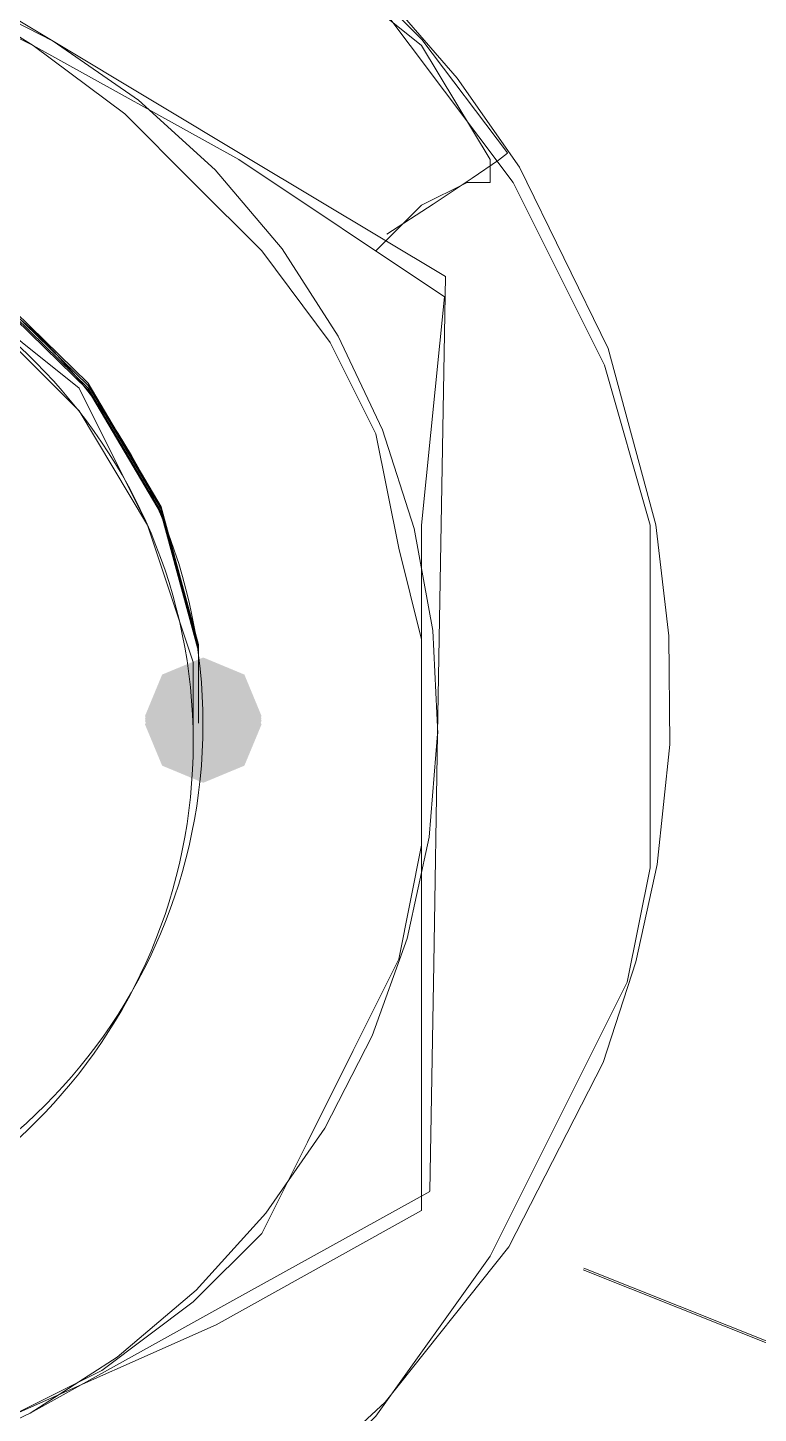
# Model space of a CAD drawing. Header units: millimetres. Extents: x 3 to 592, y 5 to 207.
# Drawn here: x 80.284 to 81.412, y 52.004 to 54.143 of the extents above; entities that cross this region are included whole.
import ezdxf

# ---------------------------------------------------------------- set-up
doc = ezdxf.new("R2010")
doc.units = ezdxf.units.MM

msp = doc.modelspace()

# ---------------------------------------------------------------- hatches: boundary and pattern name
h = msp.add_hatch(color=7)
h.dxf.hatch_style = 2
h.paths.add_polyline_path([(80.644647, 53.080673), (80.618222, 53.01714), (80.554689, 52.990715), (80.491156, 53.01714), (80.464731, 53.080673), (80.491156, 53.144559), (80.554689, 53.170984), (80.618222, 53.144559)])
h = msp.add_hatch(color=7)
h.dxf.hatch_style = 2
h.paths.add_polyline_path([(80.644647, 53.080673), (80.618222, 53.01714), (80.554689, 52.990715), (80.491156, 53.01714), (80.464731, 53.080673), (80.491156, 53.144559), (80.554689, 53.170984), (80.618222, 53.144559)])
h = msp.add_hatch(color=7)
h.dxf.hatch_style = 2
h.paths.add_polyline_path([(80.644647, 53.080673), (80.618222, 53.01714), (80.554689, 52.990715), (80.491156, 53.01714), (80.464731, 53.080673), (80.491156, 53.144559), (80.554689, 53.170984), (80.618222, 53.144559)])
h = msp.add_hatch(color=7)
h.dxf.hatch_style = 2
h.paths.add_polyline_path([(80.644647, 53.080673), (80.618222, 53.01714), (80.554689, 52.990715), (80.491156, 53.01714), (80.464731, 53.080673), (80.491156, 53.144559), (80.554689, 53.170984), (80.618222, 53.144559)])
h = msp.add_hatch(color=7)
h.dxf.hatch_style = 2
h.paths.add_polyline_path([(80.644647, 53.076898), (80.618222, 53.013365), (80.554689, 52.98694), (80.491156, 53.013365), (80.464731, 53.076898), (80.491156, 53.140784), (80.554689, 53.167209), (80.618222, 53.140784)])
h = msp.add_hatch(color=7)
h.dxf.hatch_style = 2
h.paths.add_polyline_path([(80.644647, 53.076898), (80.618222, 53.013365), (80.554689, 52.98694), (80.491156, 53.013365), (80.464731, 53.076898), (80.491156, 53.140784), (80.554689, 53.167209), (80.618222, 53.140784)])
h = msp.add_hatch(color=7)
h.dxf.hatch_style = 2
h.paths.add_polyline_path([(80.644647, 53.076898), (80.618222, 53.013365), (80.554689, 52.98694), (80.491156, 53.013365), (80.464731, 53.076898), (80.491156, 53.140784), (80.554689, 53.167209), (80.618222, 53.140784)])
h = msp.add_hatch(color=7)
h.dxf.hatch_style = 2
h.paths.add_polyline_path([(80.644647, 53.076898), (80.618222, 53.013365), (80.554689, 52.98694), (80.491156, 53.013365), (80.464731, 53.076898), (80.491156, 53.140784), (80.554689, 53.167209), (80.618222, 53.140784)])
h = msp.add_hatch(color=7)
h.dxf.hatch_style = 2
h.paths.add_polyline_path([(80.644647, 53.073124), (80.618222, 53.009591), (80.554689, 52.983165), (80.491156, 53.009591), (80.464731, 53.073124), (80.491156, 53.137009), (80.554689, 53.163435), (80.618222, 53.137009)])
h = msp.add_hatch(color=7)
h.dxf.hatch_style = 2
h.paths.add_polyline_path([(80.644647, 53.073124), (80.618222, 53.009591), (80.554689, 52.983165), (80.491156, 53.009591), (80.464731, 53.073124), (80.491156, 53.137009), (80.554689, 53.163435), (80.618222, 53.137009)])
h = msp.add_hatch(color=7)
h.dxf.hatch_style = 2
h.paths.add_polyline_path([(80.644647, 53.073124), (80.618222, 53.009591), (80.554689, 52.983165), (80.491156, 53.009591), (80.464731, 53.073124), (80.491156, 53.137009), (80.554689, 53.163435), (80.618222, 53.137009)])
h = msp.add_hatch(color=7)
h.dxf.hatch_style = 2
h.paths.add_polyline_path([(80.644647, 53.073124), (80.618222, 53.009591), (80.554689, 52.983165), (80.491156, 53.009591), (80.464731, 53.073124), (80.491156, 53.137009), (80.554689, 53.163435), (80.618222, 53.137009)])
h = msp.add_hatch(color=7)
h.dxf.hatch_style = 2
h.paths.add_polyline_path([(80.644647, 53.067479), (80.618222, 53.003946), (80.554689, 52.977521), (80.491156, 53.003946), (80.464731, 53.067479), (80.491156, 53.133482), (80.554689, 53.159907), (80.618222, 53.133482)])
h = msp.add_hatch(color=7)
h.dxf.hatch_style = 2
h.paths.add_polyline_path([(80.644647, 53.067479), (80.618222, 53.003946), (80.554689, 52.977521), (80.491156, 53.003946), (80.464731, 53.067479), (80.491156, 53.133482), (80.554689, 53.159907), (80.618222, 53.133482)])
h = msp.add_hatch(color=7)
h.dxf.hatch_style = 2
h.paths.add_polyline_path([(80.644647, 53.067479), (80.618222, 53.003946), (80.554689, 52.977521), (80.491156, 53.003946), (80.464731, 53.067479), (80.491156, 53.133482), (80.554689, 53.159907), (80.618222, 53.133482)])
h = msp.add_hatch(color=7)
h.dxf.hatch_style = 2
h.paths.add_polyline_path([(80.644647, 53.067479), (80.618222, 53.003946), (80.554689, 52.977521), (80.491156, 53.003946), (80.464731, 53.067479), (80.491156, 53.133482), (80.554689, 53.159907), (80.618222, 53.133482)])

# ---------------------------------------------------------------- linework, layer by layer
at = {"color": 7, "lineweight": 0}
for points in [[(80.997778, 53.939722), (80.891944, 54.116111), (80.715556, 54.257222), (80.574444, 54.363056), (80.362778, 54.504167), (80.151111, 54.574722), (79.974722, 54.61), (79.833611, 54.645278), (79.516111, 54.645278), (79.233889, 54.574722), (78.951667, 54.433611), (78.669444, 54.257222), (78.457778, 54.010278), (78.281389, 53.728056)], [(81.024695, 53.949917), (80.892403, 54.124895), (80.747764, 54.269887), (80.598539, 54.385951), (80.3777, 54.51154), (80.174853, 54.589504), (79.999875, 54.63219), (79.849945, 54.651945), (79.54585, 54.647712), (79.241756, 54.582095), (78.951772, 54.45439), (78.690364, 54.267418), (78.470584, 54.027881), (78.303014, 53.742484)], [(81.024695, 53.949917), (80.892403, 54.124895), (80.747764, 54.269887), (80.598539, 54.385951), (80.3777, 54.51154), (80.174853, 54.589504), (79.999875, 54.63219), (79.849945, 54.651945), (79.54585, 54.647712), (79.241756, 54.582095), (78.951772, 54.45439), (78.690364, 54.267418), (78.470584, 54.027881), (78.303014, 53.742484)], [(81.024695, 53.949917), (80.892403, 54.124895), (80.747764, 54.269887), (80.598539, 54.385951), (80.3777, 54.51154), (80.174853, 54.589504), (79.999875, 54.63219), (79.849945, 54.651945), (79.54585, 54.647712), (79.241756, 54.582095), (78.951772, 54.45439), (78.690364, 54.267418), (78.470584, 54.027881), (78.303014, 53.742484)], [(81.024695, 53.949917), (80.892403, 54.124895), (80.747764, 54.269887), (80.598539, 54.385951), (80.3777, 54.51154), (80.174853, 54.589504), (79.999875, 54.63219), (79.849945, 54.651945), (79.54585, 54.647712), (79.241756, 54.582095), (78.951772, 54.45439), (78.690364, 54.267418), (78.470584, 54.027881), (78.303014, 53.742484)], [(80.292222, 54.116111), (80.01, 54.2925), (79.6925, 54.468889)], [(80.323055, 54.122532), (80.020372, 54.304212), (79.717336, 54.485893)], [(80.323055, 54.122532), (80.020372, 54.304212), (79.717336, 54.485893)], [(80.323055, 54.122532), (80.020372, 54.304212), (79.717336, 54.485893)], [(80.323055, 54.122532), (80.020372, 54.304212), (79.717336, 54.485893)], [(80.323055, 54.122532), (80.180886, 54.195557), (80.030249, 54.249884), (79.873616, 54.283751), (79.714161, 54.296804), (79.554352, 54.289043), (79.397013, 54.260468), (79.244613, 54.211432), (79.099974, 54.143346)], [(80.323055, 54.122532), (80.180886, 54.195557), (80.030249, 54.249884), (79.873616, 54.283751), (79.714161, 54.296804), (79.554352, 54.289043), (79.397013, 54.260468), (79.244613, 54.211432), (79.099974, 54.143346)], [(80.323055, 54.122532), (80.180886, 54.195557), (80.030249, 54.249884), (79.873616, 54.283751), (79.714161, 54.296804), (79.554352, 54.289043), (79.397013, 54.260468), (79.244613, 54.211432), (79.099974, 54.143346)], [(80.323055, 54.122532), (80.180886, 54.195557), (80.030249, 54.249884), (79.873616, 54.283751), (79.714161, 54.296804), (79.554352, 54.289043), (79.397013, 54.260468), (79.244613, 54.211432), (79.099974, 54.143346)], [(80.292222, 54.116111), (80.151111, 54.186667), (80.01, 54.221944), (79.868889, 54.257222), (79.6925, 54.2925), (79.551389, 54.257222), (79.375, 54.257222), (79.233889, 54.186667), (79.092778, 54.116111)], [(79.495685, 51.566621), (79.66396, 51.551452), (79.824827, 51.553921), (80.115869, 51.601546), (80.362107, 51.689035), (80.56178, 51.797338), (80.717707, 51.911991), (80.835535, 52.021352), (81.026741, 52.260888), (81.172085, 52.54558), (81.222885, 52.700802), (81.255694, 52.851438), (81.275096, 53.036646), (81.273685, 53.204216), (81.253577, 53.376019), (81.180199, 53.64801), (81.042969, 53.928116), (80.947013, 54.065699), (80.838005, 54.190935), (80.764274, 54.253377)], [(79.495685, 51.566621), (79.66396, 51.551452), (79.824827, 51.553921), (80.115869, 51.601546), (80.362107, 51.689035), (80.56178, 51.797338), (80.717707, 51.911991), (80.835535, 52.021352), (81.026741, 52.260888), (81.172085, 52.54558), (81.222885, 52.700802), (81.255694, 52.851438), (81.275096, 53.036646), (81.273685, 53.204216), (81.253577, 53.376019), (81.180199, 53.64801), (81.042969, 53.928116), (80.947013, 54.065699), (80.838005, 54.190935), (80.764274, 54.253377)], [(79.495685, 51.566621), (79.66396, 51.551452), (79.824827, 51.553921), (80.115869, 51.601546), (80.362107, 51.689035), (80.56178, 51.797338), (80.717707, 51.911991), (80.835535, 52.021352), (81.026741, 52.260888), (81.172085, 52.54558), (81.222885, 52.700802), (81.255694, 52.851438), (81.275096, 53.036646), (81.273685, 53.204216), (81.253577, 53.376019), (81.180199, 53.64801), (81.042969, 53.928116), (80.947013, 54.065699), (80.838005, 54.190935), (80.764274, 54.253377)], [(79.495685, 51.566621), (79.66396, 51.551452), (79.824827, 51.553921), (80.115869, 51.601546), (80.362107, 51.689035), (80.56178, 51.797338), (80.717707, 51.911991), (80.835535, 52.021352), (81.026741, 52.260888), (81.172085, 52.54558), (81.222885, 52.700802), (81.255694, 52.851438), (81.275096, 53.036646), (81.273685, 53.204216), (81.253577, 53.376019), (81.180199, 53.64801), (81.042969, 53.928116), (80.947013, 54.065699), (80.838005, 54.190935), (80.764274, 54.253377)], [(79.480833, 51.540833), (79.657222, 51.540833), (79.798333, 51.540833), (80.115833, 51.576111), (80.3275, 51.681944), (80.539167, 51.787778), (80.715556, 51.893611), (80.821389, 51.999444), (80.997778, 52.246389), (81.138889, 52.528611), (81.209444, 52.669722), (81.244722, 52.846111), (81.244722, 53.0225), (81.244722, 53.198889), (81.244722, 53.375278), (81.174167, 53.622222), (81.033056, 53.904444), (80.927222, 54.045556), (80.821389, 54.186667), (80.750833, 54.221944)], [(80.292222, 54.116111), (80.433333, 54.010278), (80.539167, 53.904444), (80.645, 53.798611), (80.750833, 53.6575), (80.821389, 53.516389), (80.856667, 53.34), (80.891944, 53.198889), (80.891944, 53.0225)], [(80.927222, 53.728056), (80.609722, 53.939722), (80.292222, 54.116111)], [(80.928633, 53.759065), (80.627361, 53.94004), (80.322914, 54.122426)], [(80.928633, 53.759065), (80.627361, 53.94004), (80.322914, 54.122426)], [(80.928633, 53.759065), (80.627361, 53.94004), (80.322914, 54.122426)], [(80.928633, 53.759065), (80.627361, 53.94004), (80.322914, 54.122426)], [(80.323055, 54.122532), (80.454641, 54.031515), (80.573174, 53.923918), (80.676538, 53.801857), (80.762969, 53.667096), (80.831408, 53.522457), (80.880444, 53.370057), (80.909019, 53.212718), (80.91678, 53.052909)], [(80.323055, 54.122532), (80.454641, 54.031515), (80.573174, 53.923918), (80.676538, 53.801857), (80.762969, 53.667096), (80.831408, 53.522457), (80.880444, 53.370057), (80.909019, 53.212718), (80.91678, 53.052909)], [(80.323055, 54.122532), (80.454641, 54.031515), (80.573174, 53.923918), (80.676538, 53.801857), (80.762969, 53.667096), (80.831408, 53.522457), (80.880444, 53.370057), (80.909019, 53.212718), (80.91678, 53.052909)], [(80.323055, 54.122532), (80.454641, 54.031515), (80.573174, 53.923918), (80.676538, 53.801857), (80.762969, 53.667096), (80.831408, 53.522457), (80.880444, 53.370057), (80.909019, 53.212718), (80.91678, 53.052909)], [(80.997778, 53.939722), (80.997778, 53.904444), (80.9625, 53.904444), (80.891944, 53.869167), (80.821389, 53.798611)], [(81.024342, 53.949671), (81.010584, 53.939087), (80.970014, 53.911218), (80.909689, 53.871001), (80.838428, 53.824434)], [(81.024342, 53.949671), (81.010584, 53.939087), (80.970014, 53.911218), (80.909689, 53.871001), (80.838428, 53.824434)], [(81.024342, 53.949671), (81.010584, 53.939087), (80.970014, 53.911218), (80.909689, 53.871001), (80.838428, 53.824434)], [(81.024342, 53.949671), (81.010584, 53.939087), (80.970014, 53.911218), (80.909689, 53.871001), (80.838428, 53.824434)], [(78.881111, 53.057778), (78.881111, 53.128333), (78.916389, 53.34), (79.022222, 53.551667), (79.163333, 53.692778), (79.375, 53.833889), (79.586667, 53.869167), (79.798333, 53.904444), (80.01, 53.833889), (80.186389, 53.728056), (80.362778, 53.586944), (80.468611, 53.375278), (80.539167, 53.163611), (80.539167, 53.057778)], [(78.894234, 53.079086), (78.890707, 53.145761), (78.937626, 53.362013), (79.039579, 53.558511), (79.189509, 53.720788), (79.37754, 53.838263), (79.588854, 53.902116), (79.810751, 53.908113), (80.024887, 53.855902), (80.218915, 53.748305), (80.376959, 53.594494), (80.489496, 53.403641), (80.547351, 53.190916), (80.547351, 53.080497)], [(78.894234, 53.079086), (78.890707, 53.145761), (78.937626, 53.362013), (79.039579, 53.558511), (79.189509, 53.720788), (79.37754, 53.838263), (79.588854, 53.902116), (79.810751, 53.908113), (80.024887, 53.855902), (80.218915, 53.748305), (80.376959, 53.594494), (80.489496, 53.403641), (80.547351, 53.190916), (80.547351, 53.080497)], [(78.894234, 53.079086), (78.890707, 53.145761), (78.937626, 53.362013), (79.039579, 53.558511), (79.189509, 53.720788), (79.37754, 53.838263), (79.588854, 53.902116), (79.810751, 53.908113), (80.024887, 53.855902), (80.218915, 53.748305), (80.376959, 53.594494), (80.489496, 53.403641), (80.547351, 53.190916), (80.547351, 53.080497)], [(78.894234, 53.079086), (78.890707, 53.145761), (78.937626, 53.362013), (79.039579, 53.558511), (79.189509, 53.720788), (79.37754, 53.838263), (79.588854, 53.902116), (79.810751, 53.908113), (80.024887, 53.855902), (80.218915, 53.748305), (80.376959, 53.594494), (80.489496, 53.403641), (80.547351, 53.190916), (80.547351, 53.080497)], [(78.894234, 53.075311), (78.890707, 53.141986), (78.937626, 53.358239), (79.039579, 53.554736), (79.189509, 53.717014), (79.37754, 53.834489), (79.588854, 53.898341), (79.810751, 53.904339), (80.024887, 53.852127), (80.218915, 53.74453), (80.376959, 53.590719), (80.489496, 53.399866), (80.547351, 53.187141), (80.547351, 53.076722)], [(78.894234, 53.075311), (78.890707, 53.141986), (78.937626, 53.358239), (79.039579, 53.554736), (79.189509, 53.717014), (79.37754, 53.834489), (79.588854, 53.898341), (79.810751, 53.904339), (80.024887, 53.852127), (80.218915, 53.74453), (80.376959, 53.590719), (80.489496, 53.399866), (80.547351, 53.187141), (80.547351, 53.076722)], [(78.894234, 53.075311), (78.890707, 53.141986), (78.937626, 53.358239), (79.039579, 53.554736), (79.189509, 53.717014), (79.37754, 53.834489), (79.588854, 53.898341), (79.810751, 53.904339), (80.024887, 53.852127), (80.218915, 53.74453), (80.376959, 53.590719), (80.489496, 53.399866), (80.547351, 53.187141), (80.547351, 53.076722)], [(78.894234, 53.075311), (78.890707, 53.141986), (78.937626, 53.358239), (79.039579, 53.554736), (79.189509, 53.717014), (79.37754, 53.834489), (79.588854, 53.898341), (79.810751, 53.904339), (80.024887, 53.852127), (80.218915, 53.74453), (80.376959, 53.590719), (80.489496, 53.399866), (80.547351, 53.187141), (80.547351, 53.076722)], [(78.894234, 53.071536), (78.890707, 53.138211), (78.937626, 53.354464), (79.039579, 53.550961), (79.189509, 53.713239), (79.37754, 53.830714), (79.588854, 53.894567), (79.810751, 53.900564), (80.024887, 53.848353), (80.218915, 53.740756), (80.376959, 53.586944), (80.489496, 53.396092), (80.547351, 53.183367), (80.547351, 53.072947)], [(78.894234, 53.071536), (78.890707, 53.138211), (78.937626, 53.354464), (79.039579, 53.550961), (79.189509, 53.713239), (79.37754, 53.830714), (79.588854, 53.894567), (79.810751, 53.900564), (80.024887, 53.848353), (80.218915, 53.740756), (80.376959, 53.586944), (80.489496, 53.396092), (80.547351, 53.183367), (80.547351, 53.072947)], [(78.894234, 53.071536), (78.890707, 53.138211), (78.937626, 53.354464), (79.039579, 53.550961), (79.189509, 53.713239), (79.37754, 53.830714), (79.588854, 53.894567), (79.810751, 53.900564), (80.024887, 53.848353), (80.218915, 53.740756), (80.376959, 53.586944), (80.489496, 53.396092), (80.547351, 53.183367), (80.547351, 53.072947)], [(78.894234, 53.071536), (78.890707, 53.138211), (78.937626, 53.354464), (79.039579, 53.550961), (79.189509, 53.713239), (79.37754, 53.830714), (79.588854, 53.894567), (79.810751, 53.900564), (80.024887, 53.848353), (80.218915, 53.740756), (80.376959, 53.586944), (80.489496, 53.396092), (80.547351, 53.183367), (80.547351, 53.072947)], [(78.894234, 53.068255), (78.890707, 53.13493), (78.937626, 53.351183), (79.039579, 53.54768), (79.189509, 53.709958), (79.37754, 53.827433), (79.588854, 53.891286), (79.810751, 53.897283), (80.024887, 53.845072), (80.218915, 53.737475), (80.376959, 53.583664), (80.489496, 53.392811), (80.547351, 53.180086), (80.547351, 53.069666)], [(78.894234, 53.068255), (78.890707, 53.13493), (78.937626, 53.351183), (79.039579, 53.54768), (79.189509, 53.709958), (79.37754, 53.827433), (79.588854, 53.891286), (79.810751, 53.897283), (80.024887, 53.845072), (80.218915, 53.737475), (80.376959, 53.583664), (80.489496, 53.392811), (80.547351, 53.180086), (80.547351, 53.069666)], [(78.894234, 53.068255), (78.890707, 53.13493), (78.937626, 53.351183), (79.039579, 53.54768), (79.189509, 53.709958), (79.37754, 53.827433), (79.588854, 53.891286), (79.810751, 53.897283), (80.024887, 53.845072), (80.218915, 53.737475), (80.376959, 53.583664), (80.489496, 53.392811), (80.547351, 53.180086), (80.547351, 53.069666)], [(78.894234, 53.068255), (78.890707, 53.13493), (78.937626, 53.351183), (79.039579, 53.54768), (79.189509, 53.709958), (79.37754, 53.827433), (79.588854, 53.891286), (79.810751, 53.897283), (80.024887, 53.845072), (80.218915, 53.737475), (80.376959, 53.583664), (80.489496, 53.392811), (80.547351, 53.180086), (80.547351, 53.069666)], [(78.881111, 53.057778), (78.881111, 53.128333), (78.916389, 53.34), (79.022222, 53.516389), (79.163333, 53.692778), (79.375, 53.798611), (79.586667, 53.869167), (79.798333, 53.869167), (80.01, 53.833889), (80.186389, 53.728056), (80.362778, 53.586944), (80.468611, 53.375278), (80.539167, 53.163611), (80.539167, 53.057778)], [(78.881111, 53.057778), (78.881111, 53.128333), (78.916389, 53.34), (79.022222, 53.551667), (79.163333, 53.692778), (79.375, 53.833889), (79.586667, 53.869167), (79.798333, 53.869167), (80.01, 53.833889), (80.186389, 53.728056), (80.362778, 53.586944), (80.468611, 53.375278), (80.539167, 53.163611), (80.539167, 53.057778)], [(78.881111, 53.057778), (78.881111, 53.128333), (78.916389, 53.34), (79.022222, 53.516389), (79.163333, 53.692778), (79.375, 53.798611), (79.586667, 53.869167), (79.798333, 53.869167), (80.01, 53.833889), (80.186389, 53.728056), (80.362778, 53.551667), (80.468611, 53.375278), (80.539167, 53.163611), (80.539167, 53.057778)], [(80.916639, 53.052945), (80.922636, 53.406075), (80.928633, 53.759206)], [(80.916639, 53.052945), (80.922636, 53.406075), (80.928633, 53.759206)], [(80.916639, 53.052945), (80.922636, 53.406075), (80.928633, 53.759206)], [(80.916639, 53.052945), (80.922636, 53.406075), (80.928633, 53.759206)], [(80.891944, 53.0225), (80.891944, 53.375278), (80.927222, 53.728056)], [(80.916639, 53.052945), (80.903586, 52.893489), (80.869719, 52.737209), (80.815744, 52.586572), (80.742367, 52.44405), (80.65135, 52.312817), (80.543753, 52.194284), (80.421692, 52.090567), (80.287283, 52.004136)], [(80.916639, 53.052945), (80.903586, 52.893489), (80.869719, 52.737209), (80.815744, 52.586572), (80.742367, 52.44405), (80.65135, 52.312817), (80.543753, 52.194284), (80.421692, 52.090567), (80.287283, 52.004136)], [(80.916639, 53.052945), (80.903586, 52.893489), (80.869719, 52.737209), (80.815744, 52.586572), (80.742367, 52.44405), (80.65135, 52.312817), (80.543753, 52.194284), (80.421692, 52.090567), (80.287283, 52.004136)], [(80.916639, 53.052945), (80.903586, 52.893489), (80.869719, 52.737209), (80.815744, 52.586572), (80.742367, 52.44405), (80.65135, 52.312817), (80.543753, 52.194284), (80.421692, 52.090567), (80.287283, 52.004136)], [(80.90468, 52.346789), (80.910677, 52.698156), (80.916674, 53.053051)], [(80.90468, 52.346789), (80.910677, 52.698156), (80.916674, 53.053051)], [(80.90468, 52.346789), (80.910677, 52.698156), (80.916674, 53.053051)], [(80.90468, 52.346789), (80.910677, 52.698156), (80.916674, 53.053051)], [(80.891944, 53.0225), (80.891944, 52.881389), (80.856667, 52.705), (80.786111, 52.563889), (80.715556, 52.422778), (80.645, 52.281667), (80.539167, 52.175833), (80.398056, 52.07), (80.256944, 51.999444)], [(80.891944, 52.316944), (80.891944, 52.669722), (80.891944, 53.0225)], [(80.287142, 52.004066), (80.595823, 52.175516), (80.904503, 52.346613)], [(80.287142, 52.004066), (80.595823, 52.175516), (80.904503, 52.346613)], [(80.287142, 52.004066), (80.595823, 52.175516), (80.904503, 52.346613)], [(80.287142, 52.004066), (80.595823, 52.175516), (80.904503, 52.346613)], [(80.256944, 51.999444), (80.574444, 52.140556), (80.891944, 52.316944)], [(85.979564, 50.297574), (81.141195, 52.225714)], [(85.979564, 50.297574), (81.141195, 52.225714)], [(81.14229, 52.228127), (85.980693, 50.299973)], [(81.14229, 52.228127), (85.980693, 50.299973)], [(80.287142, 52.004066), (80.142503, 51.935627), (79.990103, 51.886944), (79.832764, 51.858369), (79.672956, 51.850607), (79.513501, 51.86366), (79.356867, 51.897527), (79.206231, 51.951502), (79.064062, 52.02488)], [(80.287142, 52.004066), (80.142503, 51.935627), (79.990103, 51.886944), (79.832764, 51.858369), (79.672956, 51.850607), (79.513501, 51.86366), (79.356867, 51.897527), (79.206231, 51.951502), (79.064062, 52.02488)], [(80.287142, 52.004066), (80.142503, 51.935627), (79.990103, 51.886944), (79.832764, 51.858369), (79.672956, 51.850607), (79.513501, 51.86366), (79.356867, 51.897527), (79.206231, 51.951502), (79.064062, 52.02488)], [(80.287142, 52.004066), (80.142503, 51.935627), (79.990103, 51.886944), (79.832764, 51.858369), (79.672956, 51.850607), (79.513501, 51.86366), (79.356867, 51.897527), (79.206231, 51.951502), (79.064062, 52.02488)]]:
    msp.add_lwpolyline(points, dxfattribs=at)
for centre, radius in [((79.72171, 53.068361), 0.832467), ((79.72171, 53.068361), 0.832467), ((79.72171, 53.068361), 0.832467), ((79.72171, 53.068361), 0.832467), ((79.710139, 53.040139), 0.829028)]:
    msp.add_circle(centre, radius, dxfattribs=at)

doc.saveas('drawing.dxf')
